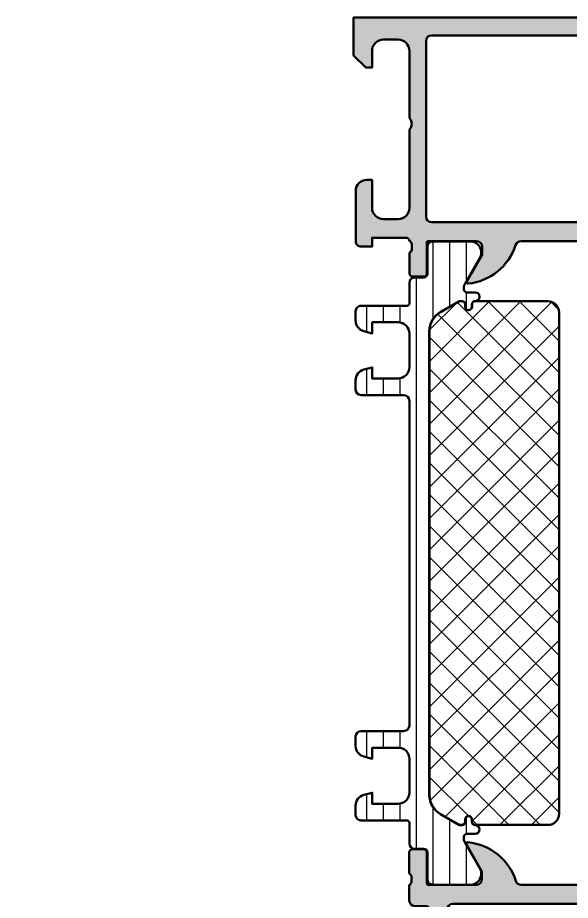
# Model space of a CAD drawing. Extents: x 0 to 114, y -50 to 90.
# Drawn here: x 0 to 49.4, y 11.1 to 90 of the extents above; entities that cross this region are included whole.
import ezdxf

# ---------------------------------------------------------------- set-up
doc = ezdxf.new("R2010")
doc.units = 0
for name, color, linetype, lineweight in [('0S-Alu contour', 7, 'Continuous', 50), ('0S-Alu hatch', 252, 'Continuous', 25), ('0S-Plastic contour', 254, 'Continuous', 50), ('0S-Plastic hatch', 253, 'Continuous', 25), ('0S-PT contour', 91, 'Continuous', 50), ('0S-PT hatch', 103, 'Continuous', 25)]:
    doc.layers.add(name, color=color, linetype=linetype, lineweight=lineweight)

# ---------------------------------------------------------------- blocks, each defined once
blk = doc.blocks.new('345130__FD9CD555_8549_4C68_A6F0_A3D78FBD846B_')
at = {"layer": '0S-Alu hatch'}
h = blk.add_hatch(color=256, dxfattribs=at)
edge = h.paths.add_edge_path()
edge.add_ellipse((33.99999999999972, 86.99000000000697), major_axis=(-1.019999999999981, 0), ratio=1, start_angle=180, end_angle=270.0000000000004, ccw=False)
edge.add_line((35.0199999999997, 86.99000000000697), (35.01999999999972, 80.99793700397498))
edge.add_ellipse((34.47499999999969, 80.49000000000697), major_axis=(-0.7450000000000208, 0), ratio=1, start_angle=137.0159580816824, end_angle=222.9840419183174, ccw=False)
edge.add_line((35.01999999999971, 79.98206299603896), (35.01999999999971, 72.99000000000697))
edge.add_ellipse((33.9999999999997, 72.99000000000697), major_axis=(-1.02000000000001, 0), ratio=1, start_angle=90.0000000000004, end_angle=180, ccw=False)
edge.add_line((33.99999999999971, 71.97000000000696), (32.69999999999972, 71.97000000000698))
edge.add_ellipse((32.69999999999974, 72.990000000007), major_axis=(-1.020000000000024, 0), ratio=1, start_angle=0, end_angle=89.9999999999988, ccw=False)
edge.add_line((31.67999999999972, 72.99000000000697), (31.67999999999972, 75.47000000000696))
edge.add_line((31.67999999999972, 75.47000000000696), (31.19999999999971, 75.47000000000698))
edge.add_arc((31.19999999999972, 74.49000000000699), 0.9800000000000039, 90.00000000000021, 180)
edge.add_line((30.21999999999971, 74.49000000000697), (30.21999999999972, 69.99000000000692))
edge.add_arc((30.6999999999997, 69.99000000000693), 0.4799999999999756, 180, 270.0000000000013)
edge.add_line((30.6999999999997, 69.51000000000695), (31.67999999999971, 69.51000000000698))
edge.add_line((31.67999999999971, 69.51000000000698), (31.67999999999969, 70.310000000007))
edge.add_line((31.67999999999969, 70.310000000007), (34.69999999999969, 70.31000000000695))
edge.add_ellipse((34.70000000000029, 69.9900000000064), major_axis=(-0.3200000000005332, 0), ratio=1, start_angle=182.6290180869892, end_angle=270.0000000001081, ccw=False)
edge.add_ellipse((34.92116355345658, 69.72247940801256), major_axis=(-0.2988950563275106, 0), ratio=1, start_angle=178.8750496246801, end_angle=250.75878508388269, ccw=False)
edge.add_line((35.22000099999971, 69.71661125322593), (35.22000099999971, 69.26341645226742))
edge.add_ellipse((34.92113290435652, 69.25755634053841), major_axis=(-0.298925541737178, 0), ratio=1, start_angle=109.3137904509486, end_angle=181.1232937054578, ccw=False)
edge.add_line((35.01999999999971, 68.97545391782295), (35.0199999999997, 67.11000200000694))
edge.add_arc((35.2999999999997, 67.11000200000693), 0.2799999999999869, 180, 270.0000000000014)
edge.add_line((35.29999999999971, 66.83000200000694), (36.2799743190425, 66.83000200000693))
edge.add_arc((36.2799743190425, 67.11000200000693), 0.2800000000000153, 270, 360)
edge.add_line((36.55997431904252, 67.11000200000694), (36.55997431904251, 69.87000000000697))
edge.add_ellipse((36.69997431904248, 69.87000000000697), major_axis=(-0.1399999999999721, 0), ratio=1, start_angle=270, end_angle=360, ccw=False)
edge.add_line((36.69997431904248, 70.01000000000694), (40.99999999999972, 70.01000000000693))
edge.add_ellipse((40.99999999999971, 69.49000000000692), major_axis=(-0.5200000000000103, 0), ratio=1, start_angle=180, end_angle=269.9999999999976, ccw=False)
edge.add_line((41.51999999999971, 69.49000000000696), (41.51999999999973, 68.7846410161583))
edge.add_line((41.51999999999973, 68.7846410161583), (40.13582505045305, 66.38717967697939))
edge.add_arc((40.23811978464803, 66.32811978465524), 0.1181197846483109, 150.0000000000095, 275.6225775507951)
edge.add_arc((39.76177675882595, 71.16660886185487), 4.980000000000109, 275.6225775507932, 342.2515836439298)
edge.add_ellipse((44.99999999999974, 69.49000000000709), major_axis=(-0.5199999999998665, 0), ratio=1, start_angle=269.9999999999984, end_angle=342.2515836439338, ccw=False)
edge.add_line((44.99999999999976, 70.01000000000695), (68.9999999999996, 70.01000000000697))
edge.add_ellipse((68.9999999999996, 69.49000000000699), major_axis=(-0.5199999999999818, 0), ratio=1, start_angle=197.7484163560721, end_angle=270, ccw=False)
edge.add_arc((74.23822324117347, 71.16660886185483), 4.980000000000091, 197.74841635607, 264.3774224492069)
edge.add_arc((73.7618802153514, 66.32811978465521), 0.1181197846483065, 264.377422449211, 390.0000000000101)
edge.add_line((73.86417494954637, 66.38717967697939), (72.47999999999968, 68.7846410161583))
edge.add_line((72.47999999999968, 68.7846410161583), (72.47999999999969, 69.49000000000694))
edge.add_ellipse((72.99999999999967, 69.49000000000696), major_axis=(-0.5199999999999818, 0), ratio=1, start_angle=269.9999999999984, end_angle=360, ccw=False)
edge.add_line((72.99999999999967, 70.01000000000694), (77.30002568095689, 70.01000000000694))
edge.add_ellipse((77.3000256809569, 69.87000000000694), major_axis=(-0.1400000000000006, 0), ratio=1, start_angle=180, end_angle=270.0000000000058, ccw=False)
edge.add_line((77.44002568095691, 69.87000000000694), (77.44002568095692, 67.11000200000694))
edge.add_arc((77.72002568095692, 67.11000200000694), 0.2800000000000011, 180, 270)
edge.add_line((77.72002568095692, 66.83000200000694), (78.69999999999972, 66.83000200000694))
edge.add_arc((78.6999999999997, 67.11000200000693), 0.2799999999999869, 270.0000000000029, 360)
edge.add_line((78.97999999999969, 67.11000200000694), (78.97999999999966, 68.97545391782295))
edge.add_ellipse((79.07886709564276, 69.25755634053834), major_axis=(-0.2989255417370663, 0), ratio=1, start_angle=-1.1232937054662102, end_angle=70.68620954906271, ccw=False)
edge.add_line((78.77999899999969, 69.26341645226738), (78.77999899999969, 69.7166112532262))
edge.add_ellipse((79.07883644654046, 69.72247940800797), major_axis=(-0.2988950563250455, 0), ratio=1, start_angle=-70.75878508436102, end_angle=1.124950374397315, ccw=False)
edge.add_ellipse((79.2999999999997, 69.99000000000697), major_axis=(-0.3200000000000123, 0), ratio=1, start_angle=270, end_angle=357.3709819141987, ccw=False)
edge.add_line((79.2999999999997, 70.31000000000698), (82.31999999999974, 70.31000000000698))
edge.add_line((82.31999999999974, 70.31000000000698), (82.3199999999997, 69.51000000000698))
edge.add_line((82.3199999999997, 69.51000000000698), (83.29999999999971, 69.51000000000694))
edge.add_arc((83.29999999999971, 69.99000000000693), 0.4799999999999898, 270, 360)
edge.add_line((83.77999999999969, 69.99000000000694), (83.77999999999969, 74.49000000000697))
edge.add_arc((82.7999999999997, 74.49000000000697), 0.9799999999999897, 0, 89.99999999999918)
edge.add_line((82.7999999999997, 75.47000000000696), (82.31999999999972, 75.47000000000699))
edge.add_line((82.31999999999972, 75.47000000000699), (82.3199999999997, 72.99000000000694))
edge.add_ellipse((81.2999999999997, 72.99000000000694), major_axis=(-1.019999999999996, 0), ratio=1, start_angle=90, end_angle=180, ccw=False)
edge.add_line((81.2999999999997, 71.97000000000695), (79.9999999999997, 71.97000000000696))
edge.add_ellipse((79.9999999999997, 72.99000000000694), major_axis=(-1.019999999999996, 0), ratio=1, start_angle=0, end_angle=90, ccw=False)
edge.add_line((78.9799999999997, 72.99000000000697), (78.9799999999997, 79.98206299603896))
edge.add_ellipse((79.5249999999997, 80.49000000000697), major_axis=(-0.7449999999999897, 0), ratio=1, start_angle=-42.984041918319576, end_angle=42.984041918319576, ccw=False)
edge.add_line((78.9799999999997, 80.99793700397498), (78.9799999999997, 86.99000000000697))
edge.add_ellipse((79.99999999999973, 86.99000000000696), major_axis=(-1.020000000000024, 0), ratio=1, start_angle=270.0000000000008, end_angle=360, ccw=False)
edge.add_line((79.99999999999972, 88.01000000000698), (81.29999999999971, 88.01000000000695))
edge.add_ellipse((81.29999999999971, 86.99000000000697), major_axis=(-1.019999999999996, 0), ratio=1, start_angle=180, end_angle=270.0000000000008, ccw=False)
edge.add_line((82.31999999999972, 86.99000000000697), (82.31999999999972, 85.51000000000698))
edge.add_line((82.31999999999972, 85.51000000000698), (82.89171572875227, 85.51000000000698))
edge.add_line((82.89171572875227, 85.51000000000698), (83.9799999999997, 86.59828427125443))
edge.add_line((83.9799999999997, 86.59828427125443), (83.97999999999973, 89.97000000000696))
edge.add_line((83.97999999999973, 89.97000000000696), (30.01999999999971, 89.97000000000696))
edge.add_line((30.01999999999971, 89.97000000000696), (30.01999999999974, 86.59828427125443))
edge.add_line((30.01999999999974, 86.59828427125443), (31.10828427124717, 85.51000000000698))
edge.add_line((31.10828427124717, 85.51000000000698), (31.67999999999971, 85.510000000007))
edge.add_line((31.67999999999971, 85.510000000007), (31.67999999999971, 86.99000000000697))
edge.add_ellipse((32.69999999999972, 86.99000000000697), major_axis=(-1.020000000000006, 0), ratio=1, start_angle=270, end_angle=360, ccw=False)
edge.add_line((32.69999999999972, 88.01000000000698), (33.99999999999971, 88.01000000000695))
edge = h.paths.add_edge_path()
edge.add_ellipse((37.00001799965639, 87.88972055053647), major_axis=(-0.5000027408751322, 0), ratio=1, start_angle=270.0000000000106, end_angle=359.99968592151924, ccw=False)
edge.add_line((37.0000179996563, 88.38972329141158), (76.99985516165896, 88.38972329141158))
edge.add_ellipse((76.99985516165896, 87.88972055053647), major_axis=(-0.5000027408751322, 0), ratio=1, start_angle=180, end_angle=270, ccw=False)
edge.add_line((77.49985790253409, 87.8897205505367), (77.49985790253409, 72.18972884561092))
edge.add_ellipse((76.99985516165896, 72.18972884561092), major_axis=(-0.5000027408751322, 0), ratio=1, start_angle=90.00000000001143, end_angle=180, ccw=False)
edge.add_line((76.99985516165906, 71.68972610473578), (37.00001799965639, 71.6897261047358))
edge.add_ellipse((37.00001799965639, 72.18972884561092), major_axis=(-0.5000027408751251, 0), ratio=1, start_angle=0, end_angle=90, ccw=False)
edge.add_line((36.50001525878127, 72.18972884561092), (36.50001525878877, 87.88972329140408))
at = {"layer": '0S-Alu contour', "color": 7}
for points in [[(82.31999999999972, 86.99000000000697), (82.31999999999972, 85.51000000000698), (82.89171572875227, 85.51000000000698), (83.9799999999997, 86.59828427125443), (83.97999999999973, 89.97000000000696), (30.01999999999971, 89.97000000000696), (30.01999999999974, 86.59828427125443), (31.10828427124717, 85.51000000000698), (31.67999999999971, 85.510000000007), (31.67999999999971, 86.99000000000697)], [(37.0000179996563, 88.38972329141158), (76.99985516165896, 88.38972329141158)], [(32.69999999999972, 88.01000000000698), (33.99999999999971, 88.01000000000695)], [(36.50001525878127, 72.18972884561092), (36.50001525878877, 87.88972329140408)], [(77.49985790253409, 87.8897205505367), (77.49985790253409, 72.18972884561092)], [(79.99999999999972, 88.01000000000698), (81.29999999999971, 88.01000000000695)], [(35.0199999999997, 86.99000000000697), (35.01999999999972, 80.99793700397498)], [(78.9799999999997, 80.99793700397498), (78.9799999999997, 86.99000000000697)], [(35.01999999999971, 79.98206299603896), (35.01999999999971, 72.99000000000697)], [(78.9799999999997, 72.99000000000697), (78.9799999999997, 79.98206299603896)], [(31.67999999999972, 72.99000000000697), (31.67999999999972, 75.47000000000696), (31.19999999999971, 75.47000000000698)], [(82.7999999999997, 75.47000000000696), (82.31999999999972, 75.47000000000699), (82.3199999999997, 72.99000000000694)], [(30.21999999999971, 74.49000000000697), (30.21999999999972, 69.99000000000692)], [(83.77999999999969, 69.99000000000694), (83.77999999999969, 74.49000000000697)], [(33.99999999999971, 71.97000000000696), (32.69999999999972, 71.97000000000698)], [(81.2999999999997, 71.97000000000695), (79.9999999999997, 71.97000000000696)], [(76.99985516165906, 71.68972610473578), (37.00001799965639, 71.6897261047358)], [(30.6999999999997, 69.51000000000695), (31.67999999999971, 69.51000000000698), (31.67999999999969, 70.310000000007), (34.69999999999969, 70.31000000000695)], [(79.2999999999997, 70.31000000000698), (82.31999999999974, 70.31000000000698), (82.3199999999997, 69.51000000000698), (83.29999999999971, 69.51000000000694)], [(35.22000099999971, 69.71661125322593), (35.22000099999971, 69.26341645226742)], [(36.55997431904252, 67.11000200000694), (36.55997431904251, 69.87000000000697)], [(36.69997431904248, 70.01000000000694), (40.99999999999972, 70.01000000000693)], [(41.51999999999971, 69.49000000000696), (41.51999999999973, 68.7846410161583), (40.13582505045305, 66.38717967697939)], [(44.99999999999976, 70.01000000000695), (68.9999999999996, 70.01000000000697)], [(73.86417494954637, 66.38717967697939), (72.47999999999968, 68.7846410161583), (72.47999999999969, 69.49000000000694)], [(72.99999999999967, 70.01000000000694), (77.30002568095689, 70.01000000000694)], [(77.44002568095691, 69.87000000000694), (77.44002568095692, 67.11000200000694)], [(78.77999899999969, 69.26341645226738), (78.77999899999969, 69.7166112532262)], [(35.01999999999971, 68.97545391782295), (35.0199999999997, 67.11000200000694)], [(78.97999999999969, 67.11000200000694), (78.97999999999966, 68.97545391782295)], [(35.29999999999971, 66.83000200000694), (36.2799743190425, 66.83000200000693)], [(77.72002568095692, 66.83000200000694), (78.69999999999972, 66.83000200000694)]]:
    blk.add_lwpolyline(points, dxfattribs=at)
at = {"layer": '0S-Alu contour', "color": 7, "extrusion": (0, 0, -1)}
for centre, radius, start, end in [((-37.00001799965639, 87.88972055053647), 0.5000027408751322, 0.0003140784807261, 89.99999999998941), ((-76.99985516165896, 87.88972055053647), 0.5000027408751322, 90, 180), ((-32.69999999999972, 86.99000000000697), 1.020000000000006, 0, 90), ((-33.99999999999972, 86.99000000000697), 1.019999999999981, 89.9999999999996, 180), ((-79.99999999999973, 86.99000000000696), 1.020000000000024, 0, 89.9999999999992), ((-81.29999999999971, 86.99000000000697), 1.019999999999996, 89.9999999999992, 180), ((-34.47499999999969, 80.49000000000697), 0.7450000000000209, 137.0159580816826, 222.9840419183178), ((-79.5249999999997, 80.49000000000697), 0.7449999999999897, 317.0159580816804, 42.98404191831962), ((-32.69999999999974, 72.990000000007), 1.020000000000024, 270.0000000000012, 0), ((-33.9999999999997, 72.99000000000697), 1.02000000000001, 180, 269.9999999999996), ((-79.9999999999997, 72.99000000000694), 1.019999999999996, 270, 0), ((-81.2999999999997, 72.99000000000694), 1.019999999999996, 180, 270), ((-37.00001799965639, 72.18972884561092), 0.5000027408751251, 270, 0), ((-76.99985516165896, 72.18972884561092), 0.5000027408751322, 180, 269.9999999999886), ((-34.70000000000029, 69.9900000000064), 0.3200000000005332, 89.99999999989186, 177.3709819130108), ((-79.2999999999997, 69.99000000000697), 0.3200000000000123, 2.629018085801287, 90), ((-34.92116355345658, 69.72247940801256), 0.2988950563275106, 109.2412149161173, 181.12495037532), ((-36.69997431904248, 69.87000000000697), 0.1399999999999721, 0, 90), ((-40.99999999999971, 69.49000000000692), 0.5200000000000103, 90.00000000000236, 180), ((-44.99999999999974, 69.49000000000709), 0.5199999999998665, 17.7484163560662, 90.00000000000156), ((-68.9999999999996, 69.49000000000699), 0.5199999999999818, 90, 162.2515836439279), ((-72.99999999999967, 69.49000000000696), 0.5199999999999818, 0, 90.00000000000156), ((-77.3000256809569, 69.87000000000694), 0.1400000000000006, 89.99999999999419, 180), ((-79.07883644654046, 69.72247940800797), 0.2988950563250455, 358.8750496256027, 70.75878508436107), ((-34.92113290435652, 69.25755634053841), 0.298925541737178, 178.8767062945422, 250.6862095490514), ((-79.07886709564276, 69.25755634053834), 0.2989255417370663, 289.3137904509373, 1.123293705466265)]:
    blk.add_arc(centre, radius, start, end, dxfattribs=at)
at = {"layer": '0S-Alu contour', "color": 7}
for centre, radius, start, end in [((31.19999999999972, 74.49000000000699), 0.9800000000000039, 90.00000000000021, 180), ((82.7999999999997, 74.49000000000697), 0.9799999999999897, 0, 89.99999999999918), ((30.6999999999997, 69.99000000000693), 0.4799999999999756, 180, 270.0000000000013), ((39.76177675882595, 71.16660886185487), 4.980000000000109, 275.6225775507932, 342.2515836439298), ((74.23822324117347, 71.16660886185483), 4.980000000000091, 197.74841635607, 264.3774224492069), ((83.29999999999971, 69.99000000000693), 0.4799999999999898, 270, 0), ((35.2999999999997, 67.11000200000693), 0.2799999999999869, 180, 270.0000000000014), ((36.2799743190425, 67.11000200000693), 0.2800000000000153, 270, 0), ((77.72002568095692, 67.11000200000694), 0.2800000000000011, 180, 270), ((78.6999999999997, 67.11000200000693), 0.2799999999999869, 270.0000000000029, 0), ((40.23811978464803, 66.32811978465524), 0.1181197846483109, 150.0000000000095, 275.6225775507951), ((73.7618802153514, 66.32811978465521), 0.1181197846483065, 264.377422449211, 30.00000000001013)]:
    blk.add_arc(centre, radius, start, end, dxfattribs=at)
blk = doc.blocks.new('284601__0ED2C3CA_0B1E_4431_B3ED_B86D15480D7F___6DD511BD_3DEA_4E63_AC5C_4E4FCE7C0CDD_')
at = {"layer": '0S-Plastic hatch'}
h = blk.add_hatch(dxfattribs=at)
h.set_pattern_fill('ANSI31', color=256, scale=0.4680000000000001, angle=45, style=0)
h.set_pattern_definition([(90, (0, 0), (-1.4859, 0), [])])
edge = h.paths.add_edge_path()
edge.add_ellipse((34.79999999999995, 64.4400000000542), major_axis=(-0.2100000000000435, 0), ratio=1, start_angle=90.00000000000188, end_angle=180, ccw=False)
edge.add_line((34.79999999999996, 64.23000000005415), (30.69999999999999, 64.23000000005418))
edge.add_arc((30.69999999999999, 63.74000000005419), 0.4899999999999878, 89.99999999999959, 180)
edge.add_line((30.21, 63.7400000000542), (30.21, 62.90925077667981))
edge.add_arc((31.19999999999991, 62.90925077667981), 0.9899999999999096, 180, 255.000000000001)
edge.add_line((30.94376914534846, 61.95298420865372), (31.69, 61.7530322537826))
edge.add_line((31.69, 61.7530322537826), (31.69, 62.7500000000541))
edge.add_line((31.69, 62.7500000000541), (33.99999999999998, 62.75000000005416))
edge.add_ellipse((34.00000000000002, 61.74000000005415), major_axis=(-1.010000000000005, 0), ratio=1, start_angle=180, end_angle=270.000000000002, ccw=False)
edge.add_line((35.01000000000001, 61.74000000005414), (35.01000000000001, 58.74000000005416))
edge.add_ellipse((34, 58.74000000005415), major_axis=(-1.010000000000005, 0), ratio=1, start_angle=89.9999999999996, end_angle=180, ccw=False)
edge.add_line((33.99999999999999, 57.73000000005414), (31.69, 57.73000000005415))
edge.add_line((31.69, 57.73000000005415), (31.69, 58.72696774632575))
edge.add_line((31.69, 58.72696774632575), (30.94376914534848, 58.52701579145469))
edge.add_arc((31.19999999999995, 57.57074922342855), 0.9899999999999625, 104.9999999999992, 180)
edge.add_line((30.20999999999999, 57.57074922342853), (30.21000000000001, 56.74000000005412))
edge.add_arc((30.69999999999998, 56.74000000005412), 0.4899999999999736, 180, 269.9999999999996)
edge.add_line((30.69999999999998, 56.25000000005415), (34.49999999999999, 56.25000000005414))
edge.add_ellipse((34.49999999999998, 55.74000000005412), major_axis=(-0.5100000000000265, 0), ratio=1, start_angle=180, end_angle=269.9999999999992, ccw=False)
edge.add_line((35.01000000000001, 55.74000000005413), (35.01, 26.74000000000696))
edge.add_ellipse((34.50000000000001, 26.74000000000696), major_axis=(-0.5099999999999838, 0), ratio=1, start_angle=90, end_angle=180, ccw=False)
edge.add_line((34.50000000000001, 26.23000000000697), (30.69999999999997, 26.23000000000697))
edge.add_arc((30.69999999999997, 25.74000000000701), 0.4899999999999629, 90.00000000000043, 180)
edge.add_line((30.21000000000001, 25.74000000000701), (30.21, 24.90925077663267))
edge.add_arc((31.20000000000008, 24.90925077663267), 0.9900000000000873, 180, 255.0000000000054)
edge.add_line((30.94376914534866, 23.95298420860638), (31.69, 23.75303225373544))
edge.add_line((31.69, 23.75303225373544), (31.69, 24.75000000000695))
edge.add_line((31.69, 24.75000000000695), (34.00000000000008, 24.75000000000692))
edge.add_ellipse((34.00000000000007, 23.74000000000698), major_axis=(-1.009999999999934, 0), ratio=1, start_angle=180, end_angle=269.9999999999996, ccw=False)
edge.add_line((35.01000000000001, 23.74000000000698), (35.01, 20.74000000000697))
edge.add_ellipse((34, 20.74000000000696), major_axis=(-1.009999999999998, 0), ratio=1, start_angle=90, end_angle=180, ccw=False)
edge.add_line((34, 19.73000000000696), (31.69, 19.73000000000697))
edge.add_line((31.69, 19.73000000000697), (31.69, 20.72696774627857))
edge.add_line((31.69, 20.72696774627857), (30.94376914534845, 20.52701579140746))
edge.add_arc((31.19999999999999, 19.5707492233813), 0.9899999999999891, 105.0000000000027, 180)
edge.add_line((30.21, 19.5707492233813), (30.21000000000001, 18.74000000000691))
edge.add_arc((30.7, 18.74000000000691), 0.4899999999999949, 180, 270.0000000000004)
edge.add_line((30.7, 18.25000000000692), (34.79999999999998, 18.25000000000698))
edge.add_ellipse((34.79999999999999, 18.04000000000695), major_axis=(-0.2100000000000257, 0), ratio=1, start_angle=180, end_angle=270.00000000000193, ccw=False)
edge.add_line((35.01000000000001, 18.04000000000695), (35.01, 16.19999432109747))
edge.add_arc((35.49999732109769, 16.19999432109747), 0.4899973210976896, 180, 270)
edge.add_line((35.49999732109769, 15.70999699999978), (36.31033133334014, 15.70999700000695))
edge.add_ellipse((36.31033133334018, 15.3999970000069), major_axis=(-0.3100000000000591, 0), ratio=1, start_angle=179.9920752627534, end_angle=270.0000000000066, ccw=False)
edge.add_line((36.62033133037502, 15.39995412305218), (36.61999938284756, 12.99999723393182))
edge.add_arc((37.1099946951643, 12.99999531232004), 0.4899953123205045, 179.9997753033853, 270.0000777847392)
edge.add_line((37.10999536038184, 12.50999999999999), (40.58582249619113, 12.51000000000695))
edge.add_arc((40.44422884911504, 13.4898180747298), 0.9899960709244714, 278.222896358899, 392.7407569883803)
edge.add_line((41.27694055409594, 14.02524634894932), (39.95830425788748, 16.30919172374474))
edge.add_ellipse((40.39997634630688, 16.56419118793474), major_axis=(-0.5099989808087361, 0), ratio=1, start_angle=-0.005743823361001432, end_angle=29.99999659934889, ccw=False)
edge.add_line((39.88997736806084, 16.56424231463269), (39.89000000131588, 16.79002606457711))
edge.add_ellipse((40.15000000005471, 16.78999999996165), major_axis=(-0.260000000045304, 0), ratio=1, start_angle=270.0000000061333, end_angle=359.99425618279395, ccw=False)
edge.add_line((40.15000000002689, 17.05000000000696), (40.90040663939101, 17.05000000000699))
edge.add_arc((40.90040663939098, 17.43925907312374), 0.3892590731167509, 270.0000000000031, 450.0000000000031)
edge.add_ellipse((40.90040663939094, 18.14000000000702), major_axis=(-0.3114818537665336, 0), ratio=1, start_angle=0, end_angle=90.00000000000517, ccw=False)
edge.add_line((40.5889247856244, 18.14000000000703), (40.58892478562441, 18.34057079529318))
edge.add_arc((40.29949558091064, 18.34057079529318), 0.2894292047137696, 0, 180)
edge.add_line((40.01006637619688, 18.34057079529319), (40.01006637619688, 18.14000000000694))
edge.add_ellipse((39.70006637619693, 18.14000000000693), major_axis=(-0.3099999999999454, 0), ratio=1, start_angle=93.33843872004661, end_angle=180, ccw=False)
edge.add_line((39.71811884915458, 17.83052607829449), (39.53498719053977, 17.83052607829443))
edge.add_ellipse((39.53498719053974, 18.04052607829447), major_axis=(-0.2100000000000399, 0), ratio=1, start_angle=60.000000000000625, end_angle=90.00000000000972, ccw=False)
edge.add_line((39.42998719053972, 17.8586607434997), (37.79500000000002, 18.80262103807932))
edge.add_ellipse((38.79999999999995, 20.54333209968604), major_axis=(-2.009999999999962, 0), ratio=1, start_angle=0, end_angle=60.00000000000159, ccw=False)
edge.add_line((36.78999999999999, 20.54333209968604), (36.79000000000002, 61.9366679003751))
edge.add_ellipse((38.79999999999995, 61.93666790037508), major_axis=(-2.009999999999934, 0), ratio=1, start_angle=300.00000000000375, end_angle=360, ccw=False)
edge.add_line((37.79499999999987, 63.67737896198168), (39.42998719053943, 64.62133925656141))
edge.add_ellipse((39.53498719053951, 64.4394739217665), major_axis=(-0.2100000000001922, 0), ratio=1, start_angle=270.0000000000116, end_angle=299.99999999999557, ccw=False)
edge.add_line((39.53498719053947, 64.6494739217667), (39.7181188491547, 64.64947392176667))
edge.add_ellipse((39.70006637619691, 64.34000000005422), major_axis=(-0.309999999999963, 0), ratio=1, start_angle=180, end_angle=266.6615612799259, ccw=False)
edge.add_line((40.01006637619688, 64.34000000005423), (40.01006637619688, 64.13942920476792))
edge.add_arc((40.29949558091065, 64.13942920476791), 0.2894292047137625, 180, 360)
edge.add_line((40.58892478562441, 64.1394292047679), (40.58892478562441, 64.34000000005406))
edge.add_ellipse((40.900406639391, 64.34000000005403), major_axis=(-0.3114818537665868, 0), ratio=1, start_angle=270.0000000000026, end_angle=360, ccw=False)
edge.add_arc((40.90040663939099, 65.04074092693739), 0.3892590731167473, 269.999999999999, 449.999999999999)
edge.add_line((40.900406639391, 65.43000000005414), (40.15000000002689, 65.43000000005416))
edge.add_ellipse((40.15000000002689, 65.69000000007166), major_axis=(-0.2600000000174987, 0), ratio=1, start_angle=0.005743823170689666, end_angle=89.99999999999687, ccw=False)
edge.add_line((39.89000000131588, 65.6899739354285), (39.88997736808802, 65.91575741511983))
edge.add_ellipse((40.39997736552574, 65.91580853908229), major_axis=(-0.5100000000001353, 0), ratio=1, start_angle=-29.999996599342808, end_angle=0.0057435044358271625, ccw=False)
edge.add_line((39.95830439446063, 66.1708085128679), (41.27694055409587, 68.45475365111167))
edge.add_arc((40.44422884911504, 68.99018192533131), 0.9899960709244723, 327.2592430116113, 441.7771036410969)
edge.add_line((40.5858224961912, 69.97000000005416), (37.10999536038182, 69.9700000000611))
edge.add_arc((37.10999536038182, 69.48000402261553), 0.4899959774455738, 90.00000000000082, 180.0079247372467)
edge.add_line((36.61999938762317, 69.47993624992083), (36.62033133037495, 67.08004587759238))
edge.add_ellipse((36.31033133333427, 67.08000300006013), major_axis=(-0.3100000000059718, 0), ratio=1, start_angle=90.00000000110191, end_angle=180.0079248439906, ccw=False)
edge.add_line((36.31033133334023, 66.77000300005416), (35.49999732109761, 66.77000300006132))
edge.add_arc((35.49999732109765, 66.28000567896368), 0.489997321097647, 90.000000000005, 180)
edge.add_line((35.01000000000001, 66.28000567896363), (35.01, 64.44000000005416))
at = {"layer": '0S-Plastic contour', "color": 7}
for points in [[(36.61999938762317, 69.47993624992083), (36.62033133037495, 67.08004587759238)], [(40.5858224961912, 69.97000000005416), (37.10999536038182, 69.9700000000611)], [(39.95830439446063, 66.1708085128679), (41.27694055409587, 68.45475365111167)], [(35.01000000000001, 66.28000567896363), (35.01, 64.44000000005416)], [(36.31033133334023, 66.77000300005416), (35.49999732109761, 66.77000300006132)], [(39.89000000131588, 65.6899739354285), (39.88997736808802, 65.91575741511983)], [(40.900406639391, 65.43000000005414), (40.15000000002689, 65.43000000005416)], [(34.79999999999996, 64.23000000005415), (30.69999999999999, 64.23000000005418)], [(37.79499999999987, 63.67737896198168), (39.42998719053943, 64.62133925656141)], [(39.53498719053947, 64.6494739217667), (39.7181188491547, 64.64947392176667)], [(40.01006637619688, 64.34000000005423), (40.01006637619688, 64.13942920476792)], [(40.58892478562441, 64.1394292047679), (40.58892478562441, 64.34000000005406)], [(30.21, 63.7400000000542), (30.21, 62.90925077667981)], [(30.94376914534846, 61.95298420865372), (31.69, 61.7530322537826), (31.69, 62.7500000000541), (33.99999999999998, 62.75000000005416)], [(35.01000000000001, 61.74000000005414), (35.01000000000001, 58.74000000005416)], [(36.78999999999999, 20.54333209968604), (36.79000000000002, 61.9366679003751)], [(33.99999999999999, 57.73000000005414), (31.69, 57.73000000005415), (31.69, 58.72696774632575), (30.94376914534848, 58.52701579145469)], [(30.20999999999999, 57.57074922342853), (30.21000000000001, 56.74000000005412)], [(30.69999999999998, 56.25000000005415), (34.49999999999999, 56.25000000005414)], [(35.01000000000001, 55.74000000005413), (35.01, 26.74000000000696)], [(34.50000000000001, 26.23000000000697), (30.69999999999997, 26.23000000000697)], [(30.21000000000001, 25.74000000000701), (30.21, 24.90925077663267)], [(30.94376914534866, 23.95298420860638), (31.69, 23.75303225373544), (31.69, 24.75000000000695), (34.00000000000008, 24.75000000000692)], [(35.01000000000001, 23.74000000000698), (35.01, 20.74000000000697)], [(34, 19.73000000000696), (31.69, 19.73000000000697), (31.69, 20.72696774627857), (30.94376914534845, 20.52701579140746)], [(30.21, 19.5707492233813), (30.21000000000001, 18.74000000000691)], [(30.7, 18.25000000000692), (34.79999999999998, 18.25000000000698)], [(39.42998719053972, 17.8586607434997), (37.79500000000002, 18.80262103807932)], [(40.01006637619688, 18.34057079529319), (40.01006637619688, 18.14000000000694)], [(40.5889247856244, 18.14000000000703), (40.58892478562441, 18.34057079529318)], [(35.01000000000001, 18.04000000000695), (35.01, 16.19999432109747)], [(39.71811884915458, 17.83052607829449), (39.53498719053977, 17.83052607829443)], [(39.88997736806084, 16.56424231463269), (39.89000000131588, 16.79002606457711)], [(40.15000000002689, 17.05000000000696), (40.90040663939101, 17.05000000000699)], [(41.27694055409594, 14.02524634894932), (39.95830425788748, 16.30919172374474)], [(35.49999732109769, 15.70999699999978), (36.31033133334014, 15.70999700000695)], [(36.62033133037502, 15.39995412305218), (36.61999938284756, 12.99999723393182)], [(37.10999536038184, 12.50999999999999), (40.58582249619113, 12.51000000000695)]]:
    blk.add_lwpolyline(points, dxfattribs=at)
for centre, radius, start, end in [((37.10999536038182, 69.48000402261553), 0.4899959774455738, 90.00000000000082, 180.0079247372467), ((40.44422884911504, 68.99018192533131), 0.9899960709244723, 327.2592430116113, 81.77710364109694), ((35.49999732109765, 66.28000567896368), 0.489997321097647, 90.000000000005, 180), ((40.90040663939099, 65.04074092693739), 0.3892590731167473, 269.999999999999, 89.99999999999896), ((30.69999999999999, 63.74000000005419), 0.4899999999999878, 89.99999999999959, 180), ((40.29949558091065, 64.13942920476791), 0.2894292047137625, 180, 0), ((31.19999999999991, 62.90925077667981), 0.9899999999999096, 180, 255.000000000001), ((31.19999999999995, 57.57074922342855), 0.9899999999999625, 104.9999999999992, 180), ((30.69999999999998, 56.74000000005412), 0.4899999999999736, 180, 269.9999999999996), ((30.69999999999997, 25.74000000000701), 0.4899999999999629, 90.00000000000043, 180), ((31.20000000000008, 24.90925077663267), 0.9900000000000873, 180, 255.0000000000054), ((31.19999999999999, 19.5707492233813), 0.9899999999999891, 105.0000000000027, 180), ((30.7, 18.74000000000691), 0.4899999999999949, 180, 270.0000000000004), ((40.29949558091064, 18.34057079529318), 0.2894292047137696, 0, 180), ((40.90040663939098, 17.43925907312374), 0.3892590731167509, 270.0000000000031, 90.00000000000314), ((35.49999732109769, 16.19999432109747), 0.4899973210976896, 180, 270), ((40.44422884911504, 13.4898180747298), 0.9899960709244714, 278.222896358899, 32.74075698838023), ((37.1099946951643, 12.99999531232004), 0.4899953123205045, 179.9997753033853, 270.0000777847392)]:
    blk.add_arc(centre, radius, start, end, dxfattribs=at)
at = {"layer": '0S-Plastic contour', "color": 7, "extrusion": (0, 0, -1)}
for centre, radius, start, end in [((-36.31033133333427, 67.08000300006013), 0.3100000000059718, 179.9920751560094, 269.9999999988981), ((-40.39997736552574, 65.91580853908229), 0.5100000000001353, 359.9942564955642, 29.99999659934288), ((-40.15000000002689, 65.69000000007166), 0.2600000000174987, 270.0000000000031, 359.9942561768293), ((-34.79999999999995, 64.4400000000542), 0.2100000000000435, 180, 269.9999999999981), ((-39.53498719053951, 64.4394739217665), 0.2100000000001922, 60.00000000000441, 89.99999999998838), ((-39.70006637619691, 64.34000000005422), 0.309999999999963, 93.3384387200741, 180), ((-40.900406639391, 64.34000000005403), 0.3114818537665869, 0, 89.99999999999739), ((-38.79999999999995, 61.93666790037508), 2.009999999999934, 0, 59.99999999999623), ((-34.00000000000002, 61.74000000005415), 1.010000000000005, 89.999999999998, 180), ((-34, 58.74000000005415), 1.010000000000005, 180, 270.0000000000004), ((-34.49999999999998, 55.74000000005412), 0.5100000000000265, 90.0000000000008, 180), ((-34.50000000000001, 26.74000000000696), 0.5099999999999838, 180, 270), ((-34.00000000000007, 23.74000000000698), 1.009999999999934, 90.0000000000004, 180), ((-34, 20.74000000000696), 1.009999999999998, 180, 270), ((-38.79999999999995, 20.54333209968604), 2.009999999999962, 299.9999999999984, 0), ((-34.79999999999999, 18.04000000000695), 0.2100000000000257, 89.99999999999805, 180), ((-39.70006637619693, 18.14000000000693), 0.3099999999999454, 180, 266.6615612799534), ((-40.90040663939094, 18.14000000000702), 0.3114818537665336, 269.9999999999948, 0), ((-39.53498719053974, 18.04052607829447), 0.2100000000000399, 269.9999999999903, 299.9999999999994), ((-40.39997634630688, 16.56419118793474), 0.5099989808087361, 330.0000034006511, 0.0057438233610352), ((-40.15000000005471, 16.78999999996165), 0.260000000045304, 0.0057438172060589, 89.99999999386671), ((-36.31033133334018, 15.3999970000069), 0.3100000000000591, 89.99999999999343, 180.0079247372467)]:
    blk.add_arc(centre, radius, start, end, dxfattribs=at)
blk = doc.blocks.new('441530__77A16A9E_77D1_4CF2_A2DD_25D296DD2361_')
at = {"layer": '0S-PT hatch'}
h = blk.add_hatch(dxfattribs=at)
h.set_pattern_fill('ANSI37', color=256, scale=0.625, angle=90, style=0)
h.set_pattern_definition([(135, (0, 0), (-1.403165018917055, -1.403165018917055), []), (225, (0, 0), (1.403165018917055, -1.403165018917055), [])])
edge = h.paths.add_edge_path()
edge.add_line((48.39, 63.6402033197496), (48.39, 18.83979668031148))
edge.add_ellipse((47.4, 18.83979668031148), major_axis=(-0.9900000000000019, 0), ratio=1, start_angle=90.0000000000004, end_angle=180, ccw=False)
edge.add_line((47.4, 17.84979668031148), (40.89892478562441, 17.84979668031148))
edge.add_ellipse((40.89892478562441, 18.13979668031149), major_axis=(-0.2900000000000062, 0), ratio=1, start_angle=0, end_angle=90.00000000000142, ccw=False)
edge.add_line((40.6089247856244, 18.13979668031149), (40.6089247856244, 18.34036747559773))
edge.add_arc((40.29949558091064, 18.34036747559773), 0.3094292047137586, 0, 180)
edge.add_line((39.99006637619689, 18.34036747559772), (39.99006637619689, 18.1397966803115))
edge.add_ellipse((39.7000663761969, 18.13979668031149), major_axis=(-0.289999999999992, 0), ratio=1, start_angle=93.45167180618228, end_angle=180, ccw=False)
edge.add_line((39.71752629167172, 17.850322758599), (39.53498719053955, 17.850322758599))
edge.add_ellipse((39.53498719053956, 18.04032275859903), major_axis=(-0.1900000000000261, 0), ratio=1, start_angle=60.00000000000239, end_angle=89.99999999999568, ccw=False)
edge.add_line((39.43998719053956, 17.87577793187996), (37.80500000000001, 18.81973822645953))
edge.add_ellipse((38.79999999999997, 20.54312877999056), major_axis=(-1.989999999999977, 0), ratio=1, start_angle=0, end_angle=60.00000000000102, ccw=False)
edge.add_line((36.81, 20.54312877999057), (36.81000000000002, 61.93646458067959))
edge.add_ellipse((38.79999999999998, 61.93646458067961), major_axis=(-1.989999999999959, 0), ratio=1, start_angle=299.99999999999875, end_angle=360, ccw=False)
edge.add_line((37.80500000000003, 63.65985513421063), (39.43998719053958, 64.60381542879018))
edge.add_ellipse((39.5349871905395, 64.43927060207137), major_axis=(-0.1899999999997706, 0), ratio=1, start_angle=269.99999999998715, end_angle=300.00000000001234, ccw=False)
edge.add_line((39.53498719053955, 64.62927060207114), (39.7175262916716, 64.62927060207114))
edge.add_ellipse((39.70006637619685, 64.33979668035862), major_axis=(-0.2900000000000274, 0), ratio=1, start_angle=180, end_angle=266.54832819383216, ccw=False)
edge.add_line((39.99006637619688, 64.33979668035867), (39.99006637619689, 64.13922588507242))
edge.add_arc((40.30003318809845, 64.13922588507242), 0.3099668119015604, 180, 360)
edge.add_line((40.61000000000001, 64.13922588507242), (40.61000000000002, 64.3397966803115))
edge.add_ellipse((40.90040663939101, 64.33979668031148), major_axis=(-0.2904066393909872, 0), ratio=1, start_angle=270.00000000041916, end_angle=360, ccw=False)
edge.add_line((40.90040663938888, 64.63020331970246), (47.39999999999284, 64.63020331974958))
edge.add_ellipse((47.40000000000001, 63.6402033197496), major_axis=(-0.9899999999999948, 0), ratio=1, start_angle=180, end_angle=270.0000000004145, ccw=False)
at = {"layer": '0S-PT contour', "color": 7}
for points in [[(37.80500000000003, 63.65985513421063), (39.43998719053958, 64.60381542879018)], [(39.53498719053955, 64.62927060207114), (39.7175262916716, 64.62927060207114)], [(39.99006637619688, 64.33979668035867), (39.99006637619689, 64.13922588507242)], [(40.61000000000001, 64.13922588507242), (40.61000000000002, 64.3397966803115)], [(40.90040663938888, 64.63020331970246), (47.39999999999284, 64.63020331974958)], [(48.39, 63.6402033197496), (48.39, 18.83979668031148)], [(36.81, 20.54312877999057), (36.81000000000002, 61.93646458067959)], [(39.43998719053956, 17.87577793187996), (37.80500000000001, 18.81973822645953)], [(39.99006637619689, 18.34036747559772), (39.99006637619689, 18.1397966803115)], [(40.6089247856244, 18.13979668031149), (40.6089247856244, 18.34036747559773)], [(39.71752629167172, 17.850322758599), (39.53498719053955, 17.850322758599)], [(47.4, 17.84979668031148), (40.89892478562441, 17.84979668031148)]]:
    blk.add_lwpolyline(points, dxfattribs=at)
at = {"layer": '0S-PT contour', "color": 7, "extrusion": (0, 0, -1)}
for centre, radius, start, end in [((-39.5349871905395, 64.43927060207137), 0.1899999999997707, 59.99999999998768, 90.00000000001288), ((-39.70006637619685, 64.33979668035862), 0.2900000000000274, 93.45167180616781, 180), ((-40.90040663939101, 64.33979668031148), 0.2904066393909872, 0, 89.99999999958084), ((-47.40000000000001, 63.6402033197496), 0.9899999999999948, 89.99999999958548, 180), ((-38.79999999999998, 61.93646458067961), 1.989999999999959, 0, 60.00000000000127), ((-38.79999999999997, 20.54312877999056), 1.989999999999977, 299.9999999999991, 0), ((-39.7000663761969, 18.13979668031149), 0.289999999999992, 180, 266.5483281938177), ((-40.89892478562441, 18.13979668031149), 0.2900000000000062, 269.9999999999986, 0), ((-47.4, 18.83979668031148), 0.9900000000000019, 180, 269.9999999999996), ((-39.53498719053956, 18.04032275859903), 0.1900000000000261, 270.0000000000043, 299.9999999999976)]:
    blk.add_arc(centre, radius, start, end, dxfattribs=at)
at = {"layer": '0S-PT contour', "color": 7}
for centre, radius, start, end in [((40.30003318809845, 64.13922588507242), 0.3099668119015604, 180, 0), ((40.29949558091064, 18.34036747559773), 0.3094292047137586, 0, 180)]:
    blk.add_arc(centre, radius, start, end, dxfattribs=at)
blk = doc.blocks.new('445380__064E462D_E654_4F4F_B817_FBDA62920DB7_')
at = {"layer": '0S-Alu hatch'}
h = blk.add_hatch(color=256, dxfattribs=at)
edge = h.paths.add_edge_path()
edge.add_line((36.90000000000001, 10.1), (36.9, 3.4311192034013))
edge.add_ellipse((35.89999999999999, 3.431119203401305), major_axis=(-1.000000000000007, 0), ratio=1, start_angle=94.08561677997528, end_angle=180, ccw=False)
edge.add_line((35.97124704998791, 2.433660503570564), (29.9, 2.000000000000008))
edge.add_line((29.9, 2.000000000000008), (9.100000000000003, 2.000000000000026))
edge.add_ellipse((9.100000000000003, 2.500000000000025), major_axis=(-0.4999999999999992, 0), ratio=1, start_angle=0, end_angle=90.00000000000023, ccw=False)
edge.add_line((8.600000000000003, 2.500000000000029), (8.600000000000003, 3.300000000000025))
edge.add_ellipse((9.100000000000007, 3.300000000000023), major_axis=(-0.5000000000000018, 0), ratio=1, start_angle=270.0000000000002, end_angle=360, ccw=False)
edge.add_line((9.100000000000003, 3.800000000000025), (9.600000000000003, 3.800000000000025))
edge.add_arc((9.600000000000003, 4.300000000000025), 0.5, 270, 360)
edge.add_line((10.1, 4.300000000000025), (10.1, 4.500000000000024))
edge.add_arc((9.600000000000003, 4.500000000000024), 0.5, 0, 90)
edge.add_line((9.600000000000003, 5.000000000000024), (6.800000000000007, 5.000000000000028))
edge.add_arc((6.800000000000007, 4.500000000000029), 0.4999999999999992, 90, 180)
edge.add_line((6.300000000000008, 4.50000000000003), (6.300000000000006, 4.000000000000029))
edge.add_line((6.300000000000006, 4.000000000000029), (7.300000000000006, 4.000000000000028))
edge.add_line((7.300000000000006, 4.000000000000028), (7.300000000000003, 2.500000000000028))
edge.add_ellipse((6.300000000000002, 2.50000000000003), major_axis=(-1, 0), ratio=1, start_angle=90, end_angle=180, ccw=False)
edge.add_line((6.300000000000001, 1.500000000000028), (2.300000000000002, 1.500000000000033))
edge.add_ellipse((2.300000000000003, 2.500000000000035), major_axis=(-1.000000000000001, 0), ratio=1, start_angle=0, end_angle=89.99999999999989, ccw=False)
edge.add_line((1.300000000000002, 2.500000000000035), (1.300000000000004, 4.000000000000034))
edge.add_line((1.300000000000004, 4.000000000000034), (2.300000000000004, 4.000000000000033))
edge.add_line((2.300000000000004, 4.000000000000033), (2.300000000000004, 4.500000000000033))
edge.add_arc((1.800000000000003, 4.500000000000034), 0.5000000000000009, 0, 90.00000000000006)
edge.add_line((1.800000000000003, 5.000000000000035), (0.5000000000000043, 5.000000000000035))
edge.add_arc((0.5000000000000043, 4.500000000000036), 0.4999999999999992, 90, 180)
edge.add_line((5.1e-15, 4.500000000000037), (6e-16, 0.5000000000000373))
edge.add_arc((0.5000000000000373, 0.5000000000000366), 0.5000000000000367, 180, 270)
edge.add_line((0.5000000000000373, -1e-16), (29.50000000000001, 1e-16))
edge.add_ellipse((29.50000000000001, -0.5000000000000006), major_axis=(-0.5000000000000006, 0), ratio=1, start_angle=180, end_angle=270, ccw=False)
edge.add_line((30, -0.4999999999999995), (30, -48.5))
edge.add_arc((31.5, -48.5), 1.499999999999992, 180, 270)
edge.add_line((31.5, -50), (82.5, -50))
edge.add_arc((82.5, -48.5), 1.5, 270, 360)
edge.add_line((84, -48.5), (84, -0.4999999999999929))
edge.add_ellipse((84.50000000000001, -0.4999999999999896), major_axis=(-0.5, 0), ratio=1, start_angle=270, end_angle=360, ccw=False)
edge.add_line((84.50000000000001, 3.7e-15), (113.5, 0))
edge.add_arc((113.5, 0.5), 0.5, 270, 360)
edge.add_line((114, 0.5), (114, 4.500000000000017))
edge.add_arc((113.5, 4.500000000000017), 0.4999999999999716, 0, 90)
edge.add_line((113.5, 4.999999999999989), (112.2, 4.999999999999999))
edge.add_arc((112.2, 4.500000000000023), 0.4999999999999752, 90, 180)
edge.add_line((111.7, 4.500000000000023), (111.7, 3.999999999999999))
edge.add_line((111.7, 3.999999999999999), (112.7, 3.999999999999998))
edge.add_line((112.7, 3.999999999999998), (112.7, 2.499999999999992))
edge.add_ellipse((111.7, 2.499999999999988), major_axis=(-0.9999999999999715, 0), ratio=1, start_angle=89.9999999999992, end_angle=180, ccw=False)
edge.add_line((111.7, 1.50000000000002), (107.7, 1.499999999999998))
edge.add_ellipse((107.7, 2.499999999999985), major_axis=(-0.9999999999999872, 0), ratio=1, start_angle=0, end_angle=90.00000000000159, ccw=False)
edge.add_line((106.7, 2.500000000000001), (106.7, 3.999999999999999))
edge.add_line((106.7, 3.999999999999999), (107.7, 3.999999999999999))
edge.add_line((107.7, 3.999999999999999), (107.7, 4.499999999999994))
edge.add_arc((107.2, 4.499999999999994), 0.5000000000000142, 0, 89.99999999999837)
edge.add_line((107.2, 5.000000000000008), (104.4, 4.999999999999999))
edge.add_arc((104.4, 4.499999999999985), 0.5000000000000134, 90, 180)
edge.add_line((103.9, 4.499999999999986), (103.9, 4.300000000000009))
edge.add_arc((104.4, 4.300000000000009), 0.5000000000000142, 180, 270)
edge.add_line((104.4, 3.799999999999995), (104.9, 3.799999999999998))
edge.add_ellipse((104.9, 3.299999999999998), major_axis=(-0.5000000000000009, 0), ratio=1, start_angle=180, end_angle=270.00000000000165, ccw=False)
edge.add_line((105.4, 3.299999999999985), (105.4, 2.500000000000018))
edge.add_ellipse((104.9, 2.500000000000006), major_axis=(-0.5, 0), ratio=1, start_angle=89.9999999999983, end_angle=180, ccw=False)
edge.add_line((104.9, 2.000000000000004), (84.09999999999998, 2))
edge.add_line((84.09999999999998, 2), (78.02875295001209, 2.433660503570565))
edge.add_ellipse((78.10000000000001, 3.431119203401319), major_axis=(-1.000000000000019, 0), ratio=1, start_angle=0, end_angle=85.91438322002477, ccw=False)
edge.add_line((77.1, 3.431119203401316), (77.1, 10.09999999999999))
edge.add_ellipse((77.60000000000001, 10.09999999999999), major_axis=(-0.5000000000000142, 0), ratio=1, start_angle=270.00000000000165, end_angle=360, ccw=False)
edge.add_line((77.6, 10.6), (78.5, 10.6))
edge.add_arc((78.5, 11.1), 0.5, 270, 360)
edge.add_line((79, 11.09999999999999), (79.00000000000001, 12.49999999999994))
edge.add_ellipse((79.07883644654306, 12.76752059199308), major_axis=(-0.2788950563274552, 0), ratio=1, start_angle=-1.1645893741002737, end_angle=73.58012358050757, ccw=False)
edge.add_line((78.799999, 12.77318899999146), (78.79999899999999, 13.22678299999074))
edge.add_ellipse((79.07886709564316, 13.23244365946847), major_axis=(-0.2789255417371712, 0), ratio=1, start_angle=-73.57540544464479, end_angle=1.1628700730237824, ccw=False)
edge.add_line((78.99999999999999, 13.49998699999143), (79.00000000000001, 15.37999799999992))
edge.add_arc((78.7, 15.37999799999992), 0.3000000000000114, 0, 89.99999999999729)
edge.add_line((78.70000000000002, 15.67999799999993), (77.72002568095722, 15.67999799999994))
edge.add_arc((77.72002568095722, 15.37999799999993), 0.3000000000000096, 90, 180)
edge.add_line((77.4200256809572, 15.37999799999993), (77.4200256809572, 12.61999999999993))
edge.add_ellipse((77.30002568095729, 12.61999999999994), major_axis=(-0.1199999999999051, 0), ratio=1, start_angle=90.00000000000682, end_angle=180, ccw=False)
edge.add_line((77.3000256809573, 12.50000000000004), (73.00000000000001, 12.50000000000004))
edge.add_ellipse((73, 13), major_axis=(-0.4999999999999663, 0), ratio=1, start_angle=0, end_angle=90.00000000000159, ccw=False)
edge.add_line((72.50000000000003, 13), (72.50000000000009, 13.7000000000001))
edge.add_line((72.50000000000009, 13.7000000000001), (73.88149545762249, 16.09282032302762))
edge.add_arc((73.76188021535187, 16.16188021535176), 0.1381197846482613, 329.9999999999967, 455.6225775507968)
edge.add_arc((74.23822324117366, 11.32339113815269), 4.999999999999502, 95.62257755079061, 162.2515836439295)
edge.add_ellipse((68.99999999999986, 13.00000000000055), major_axis=(-0.5000000000005036, 0), ratio=1, start_angle=90, end_angle=162.2515836439282, ccw=False)
edge.add_line((68.99999999999986, 12.50000000000005), (45.00000000000007, 12.50000000000003))
edge.add_ellipse((45.00000000000006, 13.00000000000067), major_axis=(-0.5000000000006342, 0), ratio=1, start_angle=17.748416356069697, end_angle=90.0000000000008, ccw=False)
edge.add_arc((39.76177675882629, 11.32339113815285), 4.999999999999344, 17.74841635607037, 84.37742244920858)
edge.add_arc((40.23811978464814, 16.16188021535175), 0.1381197846482735, 84.3774224492065, 209.999999999999)
edge.add_line((40.1185045423775, 16.09282032302762), (41.49999999999987, 13.70000000000011))
edge.add_line((41.49999999999987, 13.70000000000011), (41.49999999999995, 13.00000000000008))
edge.add_ellipse((40.99999999999996, 13.00000000000002), major_axis=(-0.4999999999999858, 0), ratio=1, start_angle=90, end_angle=180, ccw=False)
edge.add_line((40.99999999999996, 12.50000000000004), (36.69997431904267, 12.50000000000003))
edge.add_ellipse((36.69997431904266, 12.61999999999994), major_axis=(-0.1199999999999139, 0), ratio=1, start_angle=0, end_angle=90.00000000000341, ccw=False)
edge.add_line((36.57997431904275, 12.61999999999995), (36.57997431904275, 15.37999799999995))
edge.add_arc((36.27997431904276, 15.37999799999995), 0.29999999999999, 0, 90)
edge.add_line((36.27997431904276, 15.67999799999993), (35.29999999999997, 15.67999799999994))
edge.add_arc((35.29999999999997, 15.37999799999993), 0.3000000000000096, 90, 180)
edge.add_line((34.99999999999996, 15.37999799999993), (34.99999999999996, 13.49998699999144))
edge.add_ellipse((34.92113290435679, 13.2324436594685), major_axis=(-0.2789255417371528, 0), ratio=1, start_angle=178.8371299271092, end_angle=253.57540544464518, ccw=False)
edge.add_line((35.20000099999996, 13.22678299999141), (35.20000099999996, 12.77318899999142))
edge.add_ellipse((34.92116355345697, 12.76752059199305), major_axis=(-0.2788950563273739, 0), ratio=1, start_angle=106.4198764194928, end_angle=181.1645893740982, ccw=False)
edge.add_line((35, 12.49999999999999), (35, 11.1))
edge.add_arc((35.49999999999999, 11.1), 0.4999999999999929, 180, 269.9999999999992)
edge.add_line((35.49999999999999, 10.6), (36.40000000000001, 10.6))
edge.add_ellipse((36.40000000000001, 10.1), major_axis=(-0.4999999999999965, 0), ratio=1, start_angle=180, end_angle=270.0000000000008, ccw=False)
edge = h.paths.add_edge_path()
edge.add_line((75.1, 1.599999999999999), (38.9, 1.600000000000002))
edge.add_ellipse((38.9, 2.099999999999995), major_axis=(-0.4999999999999929, 0), ratio=1, start_angle=0, end_angle=89.9999999999992, ccw=False)
edge.add_line((38.40000000000001, 2.099999999999994), (38.40000000000001, 10.30000000000001))
edge.add_ellipse((38.9, 10.30000000000001), major_axis=(-0.4999999999999929, 0), ratio=1, start_angle=270, end_angle=360, ccw=False)
edge.add_line((38.9, 10.8), (75.09999999999998, 10.8))
edge.add_ellipse((75.09999999999997, 10.3), major_axis=(-0.5, 0), ratio=1, start_angle=180, end_angle=269.9999999999984, ccw=False)
edge.add_line((75.59999999999997, 10.3), (75.6, 2.099999999999997))
edge.add_ellipse((75.1, 2.099999999999996), major_axis=(-0.4999999999999965, 0), ratio=1, start_angle=90, end_angle=180, ccw=False)
edge = h.paths.add_edge_path()
edge.add_line((32, -46.5), (32.00000000000001, -0.5))
edge.add_ellipse((32.50000000000001, -0.5), major_axis=(-0.5, 0), ratio=1, start_angle=270, end_angle=360, ccw=False)
edge.add_line((32.50000000000001, -1e-16), (81.5, 0))
edge.add_ellipse((81.5, -0.5), major_axis=(-0.5, 0), ratio=1, start_angle=180, end_angle=270, ccw=False)
edge.add_line((82, -0.5), (82, -46.5))
edge.add_ellipse((81.5, -46.5), major_axis=(-0.5, 0), ratio=1, start_angle=90, end_angle=180, ccw=False)
edge.add_line((81.5, -47), (32.5, -47))
edge.add_ellipse((32.5, -46.5), major_axis=(-0.5, 0), ratio=1, start_angle=0, end_angle=90, ccw=False)
at = {"layer": '0S-Alu contour', "color": 7}
for points in [[(40.1185045423775, 16.09282032302762), (41.49999999999987, 13.70000000000011), (41.49999999999995, 13.00000000000008)], [(72.50000000000003, 13), (72.50000000000009, 13.7000000000001), (73.88149545762249, 16.09282032302762)], [(34.99999999999996, 15.37999799999993), (34.99999999999996, 13.49998699999144)], [(36.27997431904276, 15.67999799999993), (35.29999999999997, 15.67999799999994)], [(36.57997431904275, 12.61999999999995), (36.57997431904275, 15.37999799999995)], [(77.4200256809572, 15.37999799999993), (77.4200256809572, 12.61999999999993)], [(78.70000000000002, 15.67999799999993), (77.72002568095722, 15.67999799999994)], [(78.99999999999999, 13.49998699999143), (79.00000000000001, 15.37999799999992)], [(35.20000099999996, 13.22678299999141), (35.20000099999996, 12.77318899999142)], [(78.799999, 12.77318899999146), (78.79999899999999, 13.22678299999074)], [(35, 12.49999999999999), (35, 11.1)], [(40.99999999999996, 12.50000000000004), (36.69997431904267, 12.50000000000003)], [(68.99999999999986, 12.50000000000005), (45.00000000000007, 12.50000000000003)], [(77.3000256809573, 12.50000000000004), (73.00000000000001, 12.50000000000004)], [(79, 11.09999999999999), (79.00000000000001, 12.49999999999994)], [(35.49999999999999, 10.6), (36.40000000000001, 10.6)], [(38.40000000000001, 2.099999999999994), (38.40000000000001, 10.30000000000001)], [(38.9, 10.8), (75.09999999999998, 10.8)], [(75.59999999999997, 10.3), (75.6, 2.099999999999997)], [(77.6, 10.6), (78.5, 10.6)], [(36.90000000000001, 10.1), (36.9, 3.4311192034013)], [(77.1, 3.431119203401316), (77.1, 10.09999999999999)], [(1.800000000000003, 5.000000000000035), (0.5000000000000043, 5.000000000000035)], [(9.600000000000003, 5.000000000000024), (6.800000000000007, 5.000000000000028)], [(107.2, 5.000000000000008), (104.4, 4.999999999999999)], [(113.5, 4.999999999999989), (112.2, 4.999999999999999)], [(5.1e-15, 4.500000000000037), (6e-16, 0.5000000000000373)], [(1.300000000000002, 2.500000000000035), (1.300000000000004, 4.000000000000034), (2.300000000000004, 4.000000000000033), (2.300000000000004, 4.500000000000033)], [(6.300000000000008, 4.50000000000003), (6.300000000000006, 4.000000000000029), (7.300000000000006, 4.000000000000028), (7.300000000000003, 2.500000000000028)], [(10.1, 4.300000000000025), (10.1, 4.500000000000024)], [(103.9, 4.499999999999986), (103.9, 4.300000000000009)], [(106.7, 2.500000000000001), (106.7, 3.999999999999999), (107.7, 3.999999999999999), (107.7, 4.499999999999994)], [(111.7, 4.500000000000023), (111.7, 3.999999999999999), (112.7, 3.999999999999998), (112.7, 2.499999999999992)], [(114, 0.5), (114, 4.500000000000017)], [(8.600000000000003, 2.500000000000029), (8.600000000000003, 3.300000000000025)], [(9.100000000000003, 3.800000000000025), (9.600000000000003, 3.800000000000025)], [(104.4, 3.799999999999995), (104.9, 3.799999999999998)], [(105.4, 3.299999999999985), (105.4, 2.500000000000018)], [(35.97124704998791, 2.433660503570564), (29.9, 2.000000000000008), (9.100000000000003, 2.000000000000026)], [(104.9, 2.000000000000004), (84.09999999999998, 2), (78.02875295001209, 2.433660503570565)], [(75.1, 1.599999999999999), (38.9, 1.600000000000002)], [(6.300000000000001, 1.500000000000028), (2.300000000000002, 1.500000000000033)], [(111.7, 1.50000000000002), (107.7, 1.499999999999998)], [(0.5000000000000373, -1e-16), (29.50000000000001, 1e-16)], [(32.50000000000001, -1e-16), (81.5, 0)], [(84.50000000000001, 3.7e-15), (113.5, 0)], [(30, -0.4999999999999995), (30, -48.5)], [(32, -46.5), (32.00000000000001, -0.5000000000000001)], [(82, -0.5), (82, -46.5)], [(84, -48.5), (84, -0.4999999999999929)], [(81.5, -47), (32.5, -47)], [(31.5, -50), (82.5, -50)]]:
    blk.add_lwpolyline(points, dxfattribs=at)
for centre, radius, start, end in [((40.23811978464814, 16.16188021535175), 0.1381197846482735, 84.3774224492065, 209.999999999999), ((39.76177675882629, 11.32339113815285), 4.999999999999344, 17.74841635607037, 84.37742244920858), ((74.23822324117366, 11.32339113815269), 4.999999999999502, 95.62257755079061, 162.2515836439295), ((73.76188021535187, 16.16188021535176), 0.1381197846482613, 329.9999999999967, 95.62257755079686), ((35.29999999999997, 15.37999799999993), 0.3000000000000096, 90, 180), ((36.27997431904276, 15.37999799999995), 0.29999999999999, 0, 90), ((77.72002568095722, 15.37999799999993), 0.3000000000000096, 90, 180), ((78.7, 15.37999799999992), 0.3000000000000114, 0, 89.99999999999729), ((35.49999999999999, 11.1), 0.4999999999999929, 180, 269.9999999999992), ((78.5, 11.1), 0.5, 270, 0), ((0.5000000000000043, 4.500000000000036), 0.4999999999999992, 90, 180), ((1.800000000000003, 4.500000000000034), 0.5000000000000009, 0, 90.00000000000006), ((6.800000000000007, 4.500000000000029), 0.4999999999999992, 90, 180), ((9.600000000000003, 4.500000000000024), 0.5, 0, 90), ((104.4, 4.499999999999985), 0.5000000000000134, 90, 180), ((107.2, 4.499999999999994), 0.5000000000000142, 0, 89.99999999999837), ((112.2, 4.500000000000023), 0.4999999999999752, 90, 180), ((113.5, 4.500000000000017), 0.4999999999999716, 0, 90), ((9.600000000000003, 4.300000000000025), 0.5, 270, 0), ((104.4, 4.300000000000009), 0.5000000000000142, 180, 270), ((0.5000000000000373, 0.5000000000000366), 0.5000000000000367, 180, 270), ((113.5, 0.5), 0.5, 270, 0), ((31.5, -48.5), 1.499999999999992, 180, 270), ((82.5, -48.5), 1.5, 270, 0)]:
    blk.add_arc(centre, radius, start, end, dxfattribs=at)
at = {"layer": '0S-Alu contour', "color": 7, "extrusion": (0, 0, -1)}
for centre, radius, start, end in [((-34.92113290435679, 13.2324436594685), 0.2789255417371528, 106.4245945553548, 181.1628700728909), ((-79.07886709564316, 13.23244365946847), 0.2789255417371712, 358.8371299269762, 73.57540544464489), ((-34.92116355345697, 12.76752059199305), 0.2788950563273739, 178.8354106259018, 253.5801235805072), ((-36.69997431904266, 12.61999999999994), 0.1199999999999139, 269.9999999999966, 0), ((-40.99999999999996, 13.00000000000002), 0.4999999999999858, 180, 270), ((-45.00000000000006, 13.00000000000067), 0.5000000000006342, 269.9999999999992, 342.2515836439303), ((-68.99999999999986, 13.00000000000055), 0.5000000000005036, 197.7484163560719, 270), ((-73, 13), 0.4999999999999663, 269.9999999999984, 0), ((-77.30002568095729, 12.61999999999994), 0.1199999999999051, 180, 269.9999999999932), ((-79.07883644654306, 12.76752059199308), 0.2788950563274552, 286.4198764194924, 1.164589374100367), ((-36.40000000000001, 10.1), 0.4999999999999965, 89.9999999999992, 180), ((-38.9, 10.30000000000001), 0.4999999999999929, 0, 90), ((-75.09999999999997, 10.3), 0.5, 90.0000000000016, 180), ((-77.60000000000001, 10.09999999999999), 0.5000000000000142, 0, 89.99999999999837), ((-9.100000000000007, 3.300000000000023), 0.5000000000000018, 0, 89.9999999999998), ((-35.89999999999999, 3.431119203401305), 1.000000000000007, 180, 265.9143832200247), ((-78.10000000000001, 3.431119203401319), 1.000000000000019, 274.0856167799752, 0), ((-104.9, 3.299999999999998), 0.5000000000000009, 89.99999999999837, 180), ((-2.300000000000003, 2.500000000000035), 1.000000000000001, 270.0000000000001, 0), ((-6.300000000000002, 2.50000000000003), 1, 180, 270.0000000000001), ((-9.100000000000003, 2.500000000000025), 0.4999999999999992, 269.9999999999998, 0), ((-104.9, 2.500000000000006), 0.5, 180, 270.0000000000017), ((-107.7, 2.499999999999985), 0.9999999999999872, 269.9999999999984, 0), ((-111.7, 2.499999999999988), 0.9999999999999715, 180, 270.0000000000008), ((-38.9, 2.099999999999995), 0.4999999999999929, 270.0000000000008, 0), ((-75.1, 2.099999999999996), 0.4999999999999965, 180, 270), ((-29.50000000000001, -0.5000000000000006), 0.5000000000000006, 90, 180), ((-32.50000000000001, -0.5), 0.5, 0, 90), ((-81.5, -0.5), 0.5, 90, 180), ((-84.50000000000001, -0.4999999999999896), 0.5, 0, 90), ((-32.5, -46.5), 0.5, 270, 0), ((-81.5, -46.5), 0.5, 180, 270)]:
    blk.add_arc(centre, radius, start, end, dxfattribs=at)
blk = doc.blocks.new('441530__DC3EFE24_5DE1_4212_91A8_612D1A797473_')
at = {"layer": '0S-Alu contour', "color": 7}
for name in ['345130__FD9CD555_8549_4C68_A6F0_A3D78FBD846B_', '445380__064E462D_E654_4F4F_B817_FBDA62920DB7_']:
    blk.add_blockref(name, (0, 0), dxfattribs=at)
at = {"layer": '0S-Plastic contour', "color": 7}
blk.add_blockref('284601__0ED2C3CA_0B1E_4431_B3ED_B86D15480D7F___6DD511BD_3DEA_4E63_AC5C_4E4FCE7C0CDD_', (0, 0), dxfattribs=at)
at = {"layer": '0S-PT contour', "color": 7}
blk.add_blockref('441530__77A16A9E_77D1_4CF2_A2DD_25D296DD2361_', (0, 0), dxfattribs=at)

msp = doc.modelspace()

# ---------------------------------------------------------------- block references
at = {"layer": '0S-Alu contour', "color": 7}
msp.add_blockref('441530__DC3EFE24_5DE1_4212_91A8_612D1A797473_', (0, 0), dxfattribs=at)

doc.saveas('drawing.dxf')
